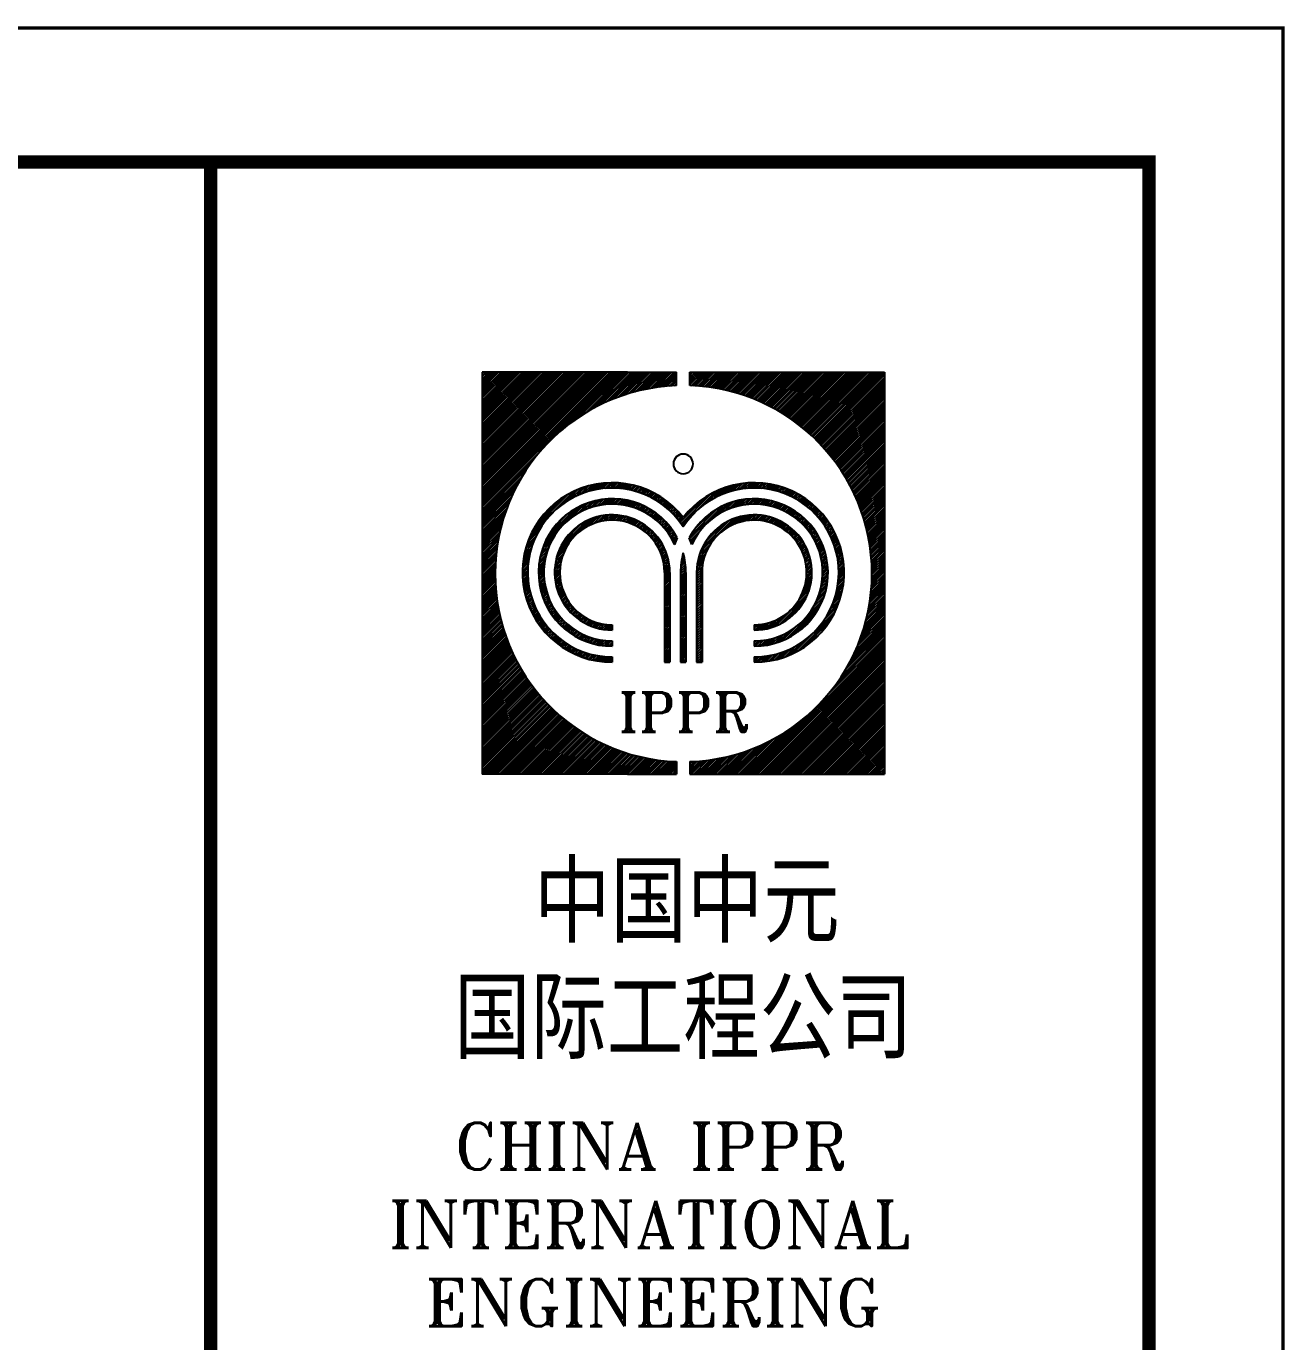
# Model space of a CAD drawing. Extents: x 3835738 to 4446688, y -234172 to 94826.
# Drawn here: x 4422252 to 4445720, y -47735 to -23203 of the extents above; entities that cross this region are included whole.
import ezdxf
from ezdxf.enums import TextEntityAlignment as Align

# ---------------------------------------------------------------- set-up
doc = ezdxf.new("R2010")
doc.units = 0
doc.header["$LTSCALE"] = 1000
doc.header["$MEASUREMENT"] = 0
doc.layers.add('ELE_DIM', color=3, linetype='Continuous')
doc.layers.add('TK', color=7, linetype='Continuous')
doc.styles.add('中元黑体', font='romant.shx', dxfattribs={"bigfont": 'ht64s.shx'})
pattern_1 = [(44.99994323904891, (-146445.8643721491, 118484.1098130345), (-8.83882770451722, 8.838838293187012), [])]

# ---------------------------------------------------------------- blocks, each defined once
blk = doc.blocks.new('afsdfasdfasdfwefas')
at = {"layer": 'TK', "ltscale": 0.6}
h = blk.add_hatch(dxfattribs=at)
h.set_pattern_fill('ANSI31', color=256, scale=750, angle=3.81666561775622e-14, style=0)
h.set_pattern_definition(pattern_1)
edge = h.paths.add_edge_path()
edge.add_line((-29545.80022872984, 199767.6105574965), (-29589.11143189669, 199767.610591948))
edge.add_line((-29589.11143171787, 199767.6105917096), (-30995.80022290349, 199767.6117097735))
edge.add_line((-30995.80022285879, 199767.611710012), (-30995.80030374229, 199665.7796722054))
edge.add_ellipse((-31041.5956004858, 198263.4824206233), major_axis=(1403.04452198481, 1.549317548088116), ratio=0.9999996082990287, start_angle=271.80710207436334, end_angle=448.0662687568836, ccw=False)
edge.add_line((-30995.80253320932, 196861.1850960851), (-30995.80260756612, 196767.6128967404))
edge.add_line((-30995.80260744691, 196767.6128968596), (-29545.80261316895, 196767.6117444634))
edge.add_line((-29545.80261325836, 196767.6117441058), (-29545.80022870004, 199767.6105573773))
edge = h.paths.add_edge_path()
edge.add_line((-32545.8002165854, 199767.6129422784), (-32545.80260114372, 196767.6141290069))
edge.add_line((-32545.80260111392, 196767.6141290069), (-31460.52876956761, 196767.6132664084))
edge.add_line((-31460.52876991034, 196767.61326617), (-31095.80260713398, 196767.612976253))
edge.add_line((-31095.80260702968, 196767.6129763722), (-31095.80253267288, 196861.1851757169))
edge.add_ellipse((-31045.80141827464, 198263.482423842), major_axis=(-1403.186424312122, 2.661308515034828), ratio=0.999999608294528, start_angle=272.15068215610205, end_angle=448.0665628212012, ccw=False)
edge.add_line((-31095.80030359328, 199665.7797512412), (-31095.80022270977, 199767.6117891669))
edge.add_line((-31095.80022250116, 199767.6117894053), (-31460.52638527751, 199767.6120793223))
edge.add_line((-31460.52638523281, 199767.6120794415), (-32545.80021679401, 199767.61294204))
h = blk.add_hatch(dxfattribs=at)
h.set_pattern_fill('ANSI31', color=256, scale=750, angle=3.81666561775622e-14, style=0)
h.set_pattern_definition(pattern_1)
edge = h.paths.add_edge_path(flags=17)
edge.add_ellipse((-31575.8014101088, 198271.8605865836), major_axis=(549.9999284131045, 0.2768236929548352), ratio=0.9999996067264327, start_angle=-0.02888342282163781, end_angle=15.46984917505768)
edge.add_ellipse((-30515.80141335726, 198271.8597412705), major_axis=(-549.9999950534193, 0.06112889022429217), ratio=0.9999996081246684, start_angle=-15.49241035659168, end_angle=0.00632240185538511)
edge.add_line((-31065.80141194165, 198271.8601794839), (-31065.80194436014, 197601.8604448438))
edge.add_line((-31065.80194434524, 197601.8604448438), (-31025.80194449425, 197601.8604131341))
edge.add_line((-31025.80194486678, 197601.8604127765), (-31025.80141244829, 198271.8601475358))
edge = h.paths.add_edge_path(flags=16)
edge.add_line((-30945.80194470286, 197601.8603492379), (-30905.80194485188, 197601.8603176475))
edge.add_line((-30905.80194476247, 197601.8603176475), (-30905.80141234398, 198271.8600522876))
edge.add_ellipse((-30515.80141402781, 198271.8597424626), major_axis=(389.9999801081819, 0.1191247821663122), ratio=0.9999996082140099, start_angle=-90.01754642504761, end_angle=179.9824535677888, ccw=False)
edge.add_line((-30515.80172392726, 197881.8598969579), (-30515.80175583065, 197841.8599123359))
edge.add_ellipse((-30515.80141378939, 198271.8597422242), major_axis=(429.9999944393472, 0.05684774423029069), ratio=0.9999996083073683, start_angle=269.9923797027486, end_angle=539.9923796908403)
edge.add_line((-30945.80141201615, 198271.8600841165), (-30945.80194443464, 197601.8603494763))
edge = h.paths.add_edge_path(flags=17)
edge.add_line((-30515.8018193543, 197761.8599444032), (-30515.80185127258, 197721.8599599004))
edge.add_ellipse((-30515.8014138788, 198271.8597422242), major_axis=(-549.9999962305501, 0.03859162704168977), ratio=0.9999996086173408, start_angle=90.00397469858167, end_angle=331.9708241127398)
edge.add_ellipse((-31575.80140709877, 198271.8605812192), major_axis=(629.78697587727, 16.38161679962674), ratio=0.999999585054616, start_angle=377.8281839335547, end_angle=382.733760081418, ccw=False)
edge.add_ellipse((-30515.8014138788, 198271.8597422242), major_axis=(-509.9999973889533, 0.01831138026771059), ratio=0.999999608513623, start_angle=90.00201161702319, end_angle=335.88173356570877, ccw=False)
edge = h.paths.add_edge_path()
edge.add_line((-30515.80191476643, 197641.8599916101), (-30515.80194661021, 197601.8600075841))
edge.add_ellipse((-30515.8014138788, 198271.8597422242), major_axis=(669.9999968728694, 0.02144961445076991), ratio=0.9999996084515429, start_angle=269.9981201577428, end_angle=502.281375079851)
edge.add_ellipse((-31575.80140958726, 198271.8605852723), major_axis=(-669.9999962873665, 0.0397954542752772), ratio=0.9999996084297801, start_angle=217.7201026830628, end_angle=450.0033575931778)
edge.add_line((-31575.80194240808, 197601.8608501554), (-31575.8019105643, 197641.8608341813))
edge.add_ellipse((-31575.80140958726, 198271.8605852723), major_axis=(629.9999970773713, 0.02913889355569456), ratio=0.9999996080976857, start_angle=32.72284875526179, end_angle=269.9973043868548, ccw=False)
edge.add_ellipse((-30515.8014138788, 198271.8597422242), major_axis=(629.9999966266522, 0.0298906705075445), ratio=0.9999996085679871, start_angle=-90.00276398263401, end_angle=147.2716916781768, ccw=False)
edge = h.paths.add_edge_path(flags=17)
edge.add_line((-31575.80184726417, 197721.8608023524), (-31575.80181534588, 197761.8607869744))
edge.add_ellipse((-31575.80140972137, 198271.8605852723), major_axis=(-509.9999933655822, 0.06914482955251883), ratio=0.9999996080901671, start_angle=-155.87199942346285, end_angle=90.00772249173929, ccw=False)
edge.add_ellipse((-30515.80141636729, 198271.8597388864), major_axis=(-629.9890469922531, 3.714252409713179), ratio=0.9999996012988615, start_angle=336.1139407831876, end_angle=341.0195168056303, ccw=False)
edge.add_ellipse((-31575.80140954256, 198271.8605851531), major_axis=(549.9999977836193, 0.007406687074117986), ratio=0.9999996085980689, start_angle=28.03233344178691, end_angle=269.9991828436761)
edge = h.paths.add_edge_path(flags=17)
edge.add_line((-31185.80141082406, 198271.860275209), (-31185.80194324255, 197601.8605404496))
edge.add_line((-31185.80194354057, 197601.8605402112), (-31145.80194370449, 197601.8605085015))
edge.add_line((-31145.80194374919, 197601.8605083823), (-31145.8014113307, 198271.8602430224))
edge.add_ellipse((-31575.80140958726, 198271.8605852723), major_axis=(-429.9999967324815, 0.0397485101257296), ratio=0.9999996082727225, start_angle=180.0052507921279, end_angle=450.0052507621845)
edge.add_line((-31575.80175149441, 197841.8607552648), (-31575.80171959102, 197881.8607398868))
edge.add_ellipse((-31575.80140958726, 198271.8605852723), major_axis=(-389.9998399670833, 0.3518565429223858), ratio=0.9999996081370309, start_angle=-179.9483535039825, end_angle=90.05164642925308, ccw=False)
for p, q in [((-32545.8002165854, 199767.6129422784), (-32545.80260111392, 196767.6141290069)), ((-31460.52638523281, 199767.6120794415), (-32545.8002165854, 199767.6129422784)), ((-31460.52638523281, 199767.6120794415), (-31095.80022250116, 199767.6117894053)), ((-31095.80030354857, 199665.7797512412), (-31095.80022250116, 199767.6117894053)), ((-30995.80030404031, 199665.7796716094), (-30995.80022285879, 199767.611710012)), ((-30995.80022285879, 199767.611710012), (-29589.11143171787, 199767.6105917096)), ((-29589.11143171787, 199767.6105917096), (-29545.80022872984, 199767.6105574965)), ((-29545.80022872984, 199767.6105574965), (-29545.80261325836, 196767.6117441058)), ((-31185.80141082406, 198271.860275209), (-31185.80194354057, 197601.8605402112)), ((-31145.8014113009, 198271.8602431417), (-31145.80194374919, 197601.8605083823)), ((-31065.80141194165, 198271.8601794839), (-31065.80194434524, 197601.8604448438)), ((-31025.80141219497, 198271.8601478934), (-31025.80194486678, 197601.8604127765)), ((-30945.80141201615, 198271.8600841165), (-30945.80194470286, 197601.8603492379)), ((-30905.8014125526, 198271.8600521684), (-30905.80194476247, 197601.8603176475)), ((-31575.80172009766, 197881.8607391715), (-31575.80175149441, 197841.8607552648)), ((-30515.80172392726, 197881.8598969579), (-30515.80175580084, 197841.8599124551)), ((-31575.80181528628, 197761.8607868552), (-31575.80184726417, 197721.8608023524)), ((-30515.8018193543, 197761.8599444032), (-30515.80185103416, 197721.8599601388)), ((-31575.80191046, 197641.8608344197), (-31575.80194240808, 197601.8608501554)), ((-30515.80191476643, 197641.8599916101), (-30515.80194665492, 197601.8600074649)), ((-31185.80194354057, 197601.8605402112), (-31145.80194374919, 197601.8605083823)), ((-31065.80194434524, 197601.8604448438), (-31025.80194486678, 197601.8604127765)), ((-31045.80192816257, 197621.8604210019), (-31045.80193218589, 197616.9660078883)), ((-30945.80194470286, 197601.8603492379), (-30905.80194476247, 197601.8603176475)), ((-31095.80253276229, 196861.1851759553), (-31095.80260702968, 196767.6129763722)), ((-30995.80253283679, 196861.1850965619), (-30995.8026073873, 196767.6128967404)), ((-30995.80253283679, 196861.1850965619), (-30995.8026073873, 196767.6128967404)), ((-30995.80253283679, 196861.1850965619), (-30995.8026073873, 196767.6128967404)), ((-31460.52876991034, 196767.61326617), (-32545.80260111392, 196767.6141290069)), ((-31460.52876991034, 196767.61326617), (-31095.80260702968, 196767.6129763722)), ((-30995.8026073873, 196767.6128967404), (-29545.80261325836, 196767.6117441058))]:
    blk.add_line(p, q, dxfattribs=at)
for centre, major_axis, ratio, start_param, end_param in [((-31045.80141827464, 198263.482423842), (-1403.1864061926, 2.670845032270756), 0.9999996082811968, -1.533253048432405, 1.537058281234028), ((-31041.59560024738, 198263.4824207425), (1403.044522024122, 1.549281946897442), 0.999999608292436, -1.539256420505296, 1.53704637532997), ((-31045.80076773465, 199082.0145128369), (73.39972282949385, 0.2015101467380724), 0.9999996061486522, -0.002746168585006092, 3.138846485004787), ((-31575.80141015351, 198271.8605846763), (-669.9999912485116, 0.08980642405862001), 0.9999996085531973, 3.800007278057259, 7.854114878529465), ((-31045.80076773465, 199082.0145128369), (-73.39998579401713, 0.04478147959381237), 0.9999996091994975, 0.0006093063709826652, 3.142201959960776), ((-30515.80141402781, 198271.8597424626), (-669.9999971866064, 0.01530449801142558), 0.9999996082348467, 1.570818374487995, 5.624925974852505), ((-31575.80141015351, 198271.8605846763), (-629.9999906101214, 0.09270602638672967), 0.9999996086058698, 3.712907505664487, 7.854127991517645), ((-30515.80141402781, 198271.8597424626), (-629.9999970259348, 0.02342161944037348), 0.9999996083686723, 1.570832709130999, 5.712053194895574), ((-31575.80141015351, 198271.8605846763), (-549.9999976284735, 0.01331854964726632), 0.9999996084608871, 3.630886855228088, 7.854005054681974), ((-31575.80141015351, 198271.8605846763), (509.9999955544334, 0.0500441529824503), 0.9999996084084237, 0.4208793537890474, 4.712290059786941), ((-30515.80141402781, 198271.8597424626), (549.9999889264078, 0.09879749154178868), 0.9999996084422159, 4.712208553822597, 8.93532675334202), ((-30515.80141402781, 198271.8597424626), (-509.9999979700713, 0.006518825842446789), 0.9999996081707841, 1.570808313955922, 5.862219020089535), ((-31575.80141015351, 198271.8605846763), (429.9998741445681, 0.3267643591448327), 0.9999996086188141, -0.0007607123091699641, 4.711628268670665), ((-30515.80141402781, 198271.8597424626), (-429.9999956008722, 0.04805875010025834), 0.9999996083766804, 1.570907296465911, 6.283296276937829), ((-31575.80141015351, 198271.8605846763), (389.9999949424858, 0.0523084817717626), 0.9999996084433178, -0.000134919094599395, 4.712254061280811), ((-30515.80141402781, 198271.8597424626), (-389.9999535382238, 0.187167103209713), 0.9999996084431524, 1.571275447433342, 6.283664428308173), ((-30515.80141402781, 198271.8597424626), (629.9994081924735, 0.861895481657437), 0.9999996080795476, 2.717438519456762, 2.803056971655677), ((-31575.80141015351, 198271.8605846763), (-629.8723040795605, 12.68384259735764), 0.9999996239833379, 3.498893101524144, 3.58451155212498), ((-30515.80141402781, 198271.8597424626), (-549.9999709308887, 0.1719974110067067), 0.9999996068749648, -0.2701919907909454, 0.0003119278935790337), ((-31575.80141015351, 198271.8605846763), (-549.9999511567075, 0.2265716748439712), 0.9999996091130653, 3.142003807462656, 3.412507725596059)]:
    blk.add_ellipse(centre, major_axis=major_axis, ratio=ratio, start_param=start_param, end_param=end_param, dxfattribs=at)
at = {"layer": 'TK', "ltscale": 0.6, "style": '中元黑体', "oblique": 359.999977236599, "width": 1.000000412553699}
blk.add_text('IPPR', height=293.5998837948541, rotation=359.9999316981093, dxfattribs=at).set_placement((-31038.73054561019, 197230.9212251306), align=Align.MIDDLE)
blk = doc.blocks.new('A$C19C30915')
blk.add_lwpolyline([(625.0018078330904, 210875.0005201641), (372125.0018078331, 210875.0005201641), (372125.0018078331, 625.0005201643799), (625.0018078330904, 625.0005201643799)], close=True)
at = {"layer": 'TK', "ltscale": 0.6}
for points, const_width in [([(625.0018078330904, 210875.0005201641), (372125.0018078331, 210875.0005201641), (372125.0018078331, 625.0005201646127), (625.0018078330904, 625.0005201646127)], 62.49999999999992), ([(6875.00180783309, 208375.0005201641), (369625.0018078331, 208375.0005201641), (369625.0018078331, 3125.000520164613), (6875.00180783309, 3125.000520164613)], 249.9999999999997)]:
    blk.add_lwpolyline(points, close=True, dxfattribs=dict(at, const_width=const_width))
at = {"layer": 'TK', "ltscale": 0.6, "const_width": 249.9999999999997}
blk.add_lwpolyline([(352125.0018078331, 208375.0005201641), (352125.0018078331, 3125.000520164613)], dxfattribs=at)
at = {"xscale": 2.5, "yscale": 2.5, "zscale": 2.5}
blk.add_blockref('afsdfasdfasdfwefas', (438554.3513417696, -294960.0950820463), dxfattribs=at)
at = {"layer": 'TK', "ltscale": 0.6, "style": '中元黑体', "oblique": 1.138935897593285e-05, "width": 1.00000041234001}
for s, p in [('中国中元', (361007.7800600124, 193815.7711090704)), ('国际工程公司', (360939.8448225935, 191644.7116213662))]:
    blk.add_text(s, height=1499.999406636204, rotation=359.9999658490541, dxfattribs=at).set_placement(p, align=Align.CENTER)
at = {"layer": 'TK', "ltscale": 0.6, "style": '中元黑体', "oblique": 1.138935897593285e-05, "width": 1.000000412538693}
for s, p in [('CHINA IPPR', (356670.2803384219, 189582.9909375848)), ('INTERNATIONAL', (355441.113676325, 188124.6576015351)), ('ENGINEERING', (356128.6136737731, 186666.3242654854))]:
    blk.add_text(s, height=874.9996536972718, rotation=359.9999658490541, dxfattribs=at).set_placement(p)

msp = doc.modelspace()

# ---------------------------------------------------------------- block references
at = {"layer": 'ELE_DIM'}
msp.add_blockref('A$C19C30915', (4073563.39096298, -234109.7375653587), dxfattribs=at)

doc.saveas('drawing.dxf')
